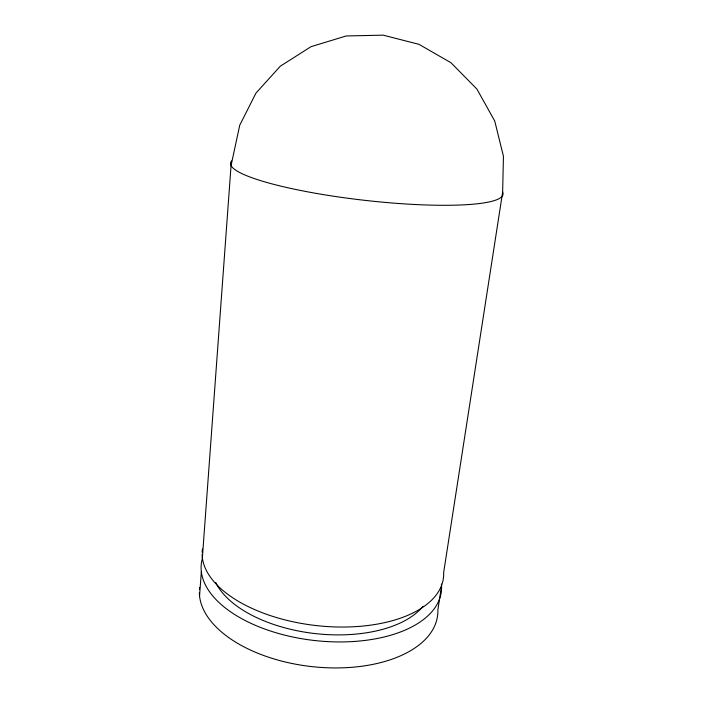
<?xml version="1.0" encoding="UTF-8"?>
<svg xmlns="http://www.w3.org/2000/svg" width="703" height="703" viewBox="0 0 703 703"><rect width="100%" height="100%" fill="white"/><g stroke="black" fill="none" stroke-linecap="round" stroke-linejoin="round"><path stroke-width="1.05" d="M202.121 554.439A121.364 62.092 6.5 0 0 324.997 626.391A121.364 62.092 6.5 0 0 443.655 572.523L502.645 192.13L503.445 156.251L494.736 121.03L476.898 89.061L451.045 62.795L418.997 44.333L383.135 35.15L346.219 35.967L311.042 46.653L280.225 66.258L255.936 93.156L239.741 125.222L231.059 165.636L202.367 557.76M199.555 596.118L201.339 571.724M441.554 586.109L437.872 609.844A119.818 65.449 6.5 0 1 320.41 667.393A119.818 65.449 6.5 0 1 199.336 592.84M199.415 589.571A119.818 65.449 6.5 0 1 199.626 587.409M441.405 584.044A120.802 63.323 6.5 0 1 315.48 640.618A120.802 63.323 6.5 0 1 202.464 558.2M423.065 606.206A109.932 57.567 6.5 0 1 314.83 633.544A109.932 57.567 6.5 0 1 215.707 582.453M202.148 552.233A121.364 62.092 6.5 0 1 202.464 548.964M502.645 192.13A137.138 21.688 6.5 0 1 363.24 200.162A137.138 21.688 6.5 0 1 231.639 160.908"/></g></svg>
